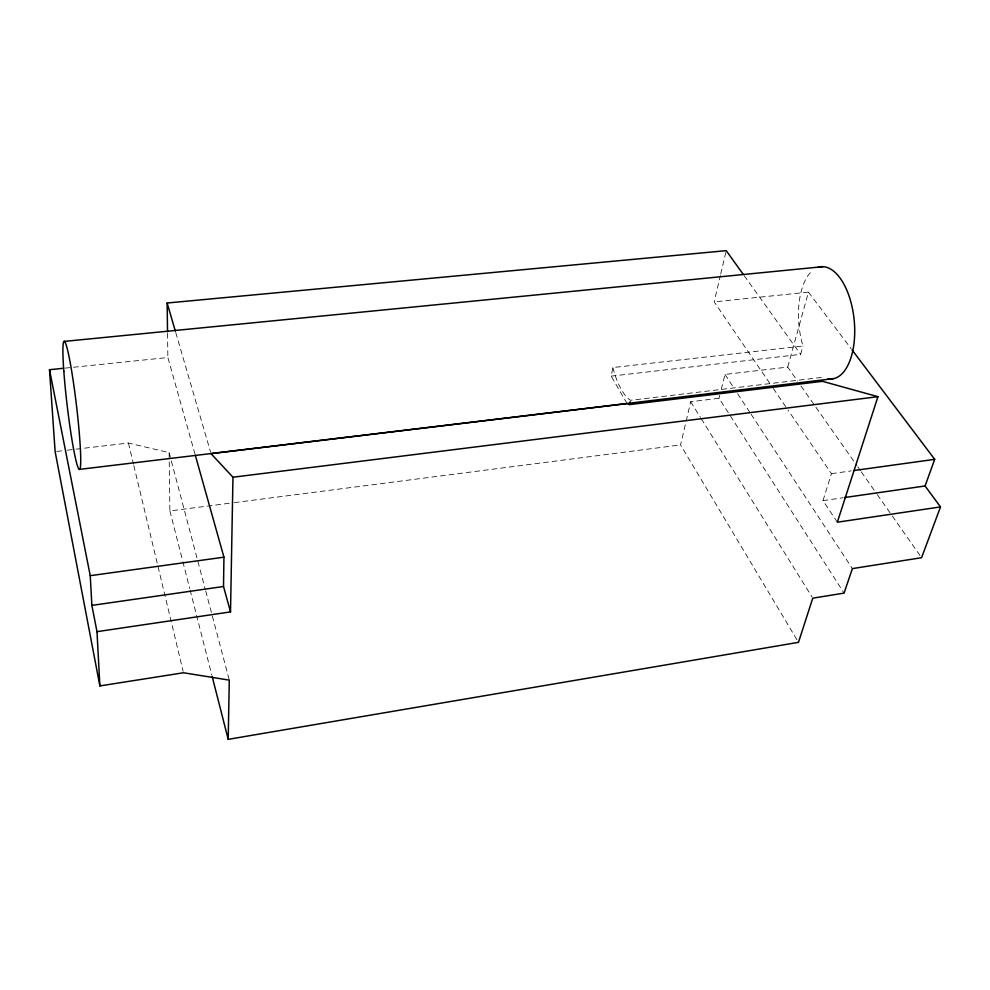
<?xml version="1.0" encoding="UTF-8"?>
<svg xmlns="http://www.w3.org/2000/svg" width="990" height="990" viewBox="0 0 990 990"><rect width="100%" height="100%" fill="white"/><g stroke="black" fill="none" stroke-linecap="round" stroke-linejoin="round"><path stroke-width="0.74" stroke-dasharray="4.95 3.71" d="M627.078 403.586L611.201 376.126L612.872 367.562L802.977 346.017A56.331 27.732 84.4 0 1 812.79 270.332M796.901 639.688L680.538 444.918L685.798 422.582M686.144 421.096L690.698 401.742L719.037 398.289L844.074 593.109M769.762 383.303L714.174 301.876L720.374 275.529M720.72 274.069L725.88 252.116M719.037 398.289L719.779 395.307M721.265 389.342L724.965 374.443L787.706 367.092L797.457 380.977M787.706 367.092L808.446 292.149L714.174 301.876M611.201 376.126L800.625 354.358L802.977 346.017M837.342 522.2L822.987 500.643L831.427 473.653L788.003 410.033M822.987 500.643L842.799 497.797M831.427 473.653L851.177 470.918M67.345 450.178L128.428 443.037L169.129 452.628L169.896 510.939L232.774 502.821M234.308 502.623L680.538 444.918M56.653 451.428L65.823 450.351M64.87 368.144L167.867 357.526L194.869 453.655M808.446 292.149L851.152 348.703M744.146 275.641L800.625 354.358M800.997 386.026L856.857 465.548M857.748 466.81L860.409 470.596M861.288 471.859L876.36 493.317M877.251 494.579L891.433 514.775M892.324 516.038L921.579 557.704M773.24 388.402L787.137 408.759M724.965 374.443L734.246 388.587M737.624 393.723L750.271 413.016M751.125 414.303L852.378 568.607M690.698 401.742L700.462 417.458M701.279 418.758L811.961 596.871M175.75 332.553L210.598 452.183M169.129 452.628L205.301 589.434M205.697 590.919L229.284 680.13M169.896 510.939L182.482 560.204M182.853 561.701L189.721 588.567M190.105 590.065L211.823 675.155M128.428 443.037L133.464 464.062M133.823 465.56L183.113 671.27M167.545 333.296L167.867 357.526M612.872 367.562A58.46 22.424 84 0 0 630.506 400.307L823.692 377.165A56.331 27.732 84.4 0 0 824.324 377.462"/><path stroke-width="1.49" d="M852.081 349.928L934.696 459.335L925.081 485.979L940.5 506.917L921.579 557.704L852.378 568.607L844.074 593.109L812.765 598.183L798.485 642.337L228.207 739.344L229.284 680.13L183.484 672.767L99.879 685.922L96.995 631.669L230.522 611.894L223.517 586.501L223.938 557.172L195.278 455.128M230.522 611.894L232.959 477.229L211.019 453.655L627.078 403.586L629.628 404.564L822.467 381.311L877.944 396.681L837.342 522.2L940.5 506.917M629.628 404.564L630.222 401.73M96.995 631.669L91.872 605.397L223.517 586.501M844.322 497.574L925.081 485.979M854.209 470.498L934.696 459.335M91.872 605.397L90.239 575.685L223.938 557.172M232.959 477.229L877.944 396.681M79.596 469.371L833.729 378.625M99.879 685.922L55.131 451.601L49.5 369.716L63.335 368.292M64.498 341.377L822.777 266.694M167.533 331.786L167.149 303.014L726.227 250.656L743.255 274.391M167.149 303.014L175.317 331.081M212.207 676.653L228.207 739.344M49.5 369.716L90.239 575.685M817.765 267.486A56.331 27.732 84.4 0 1 854.246 320.797A56.331 27.732 84.4 0 1 828.061 378.675M63.83 371.324A64.536 4.616 83.2 0 0 79.163 469.421A64.536 4.616 83.2 0 0 72.357 375.383A64.536 4.616 83.2 0 0 63.83 371.324"/></g></svg>
